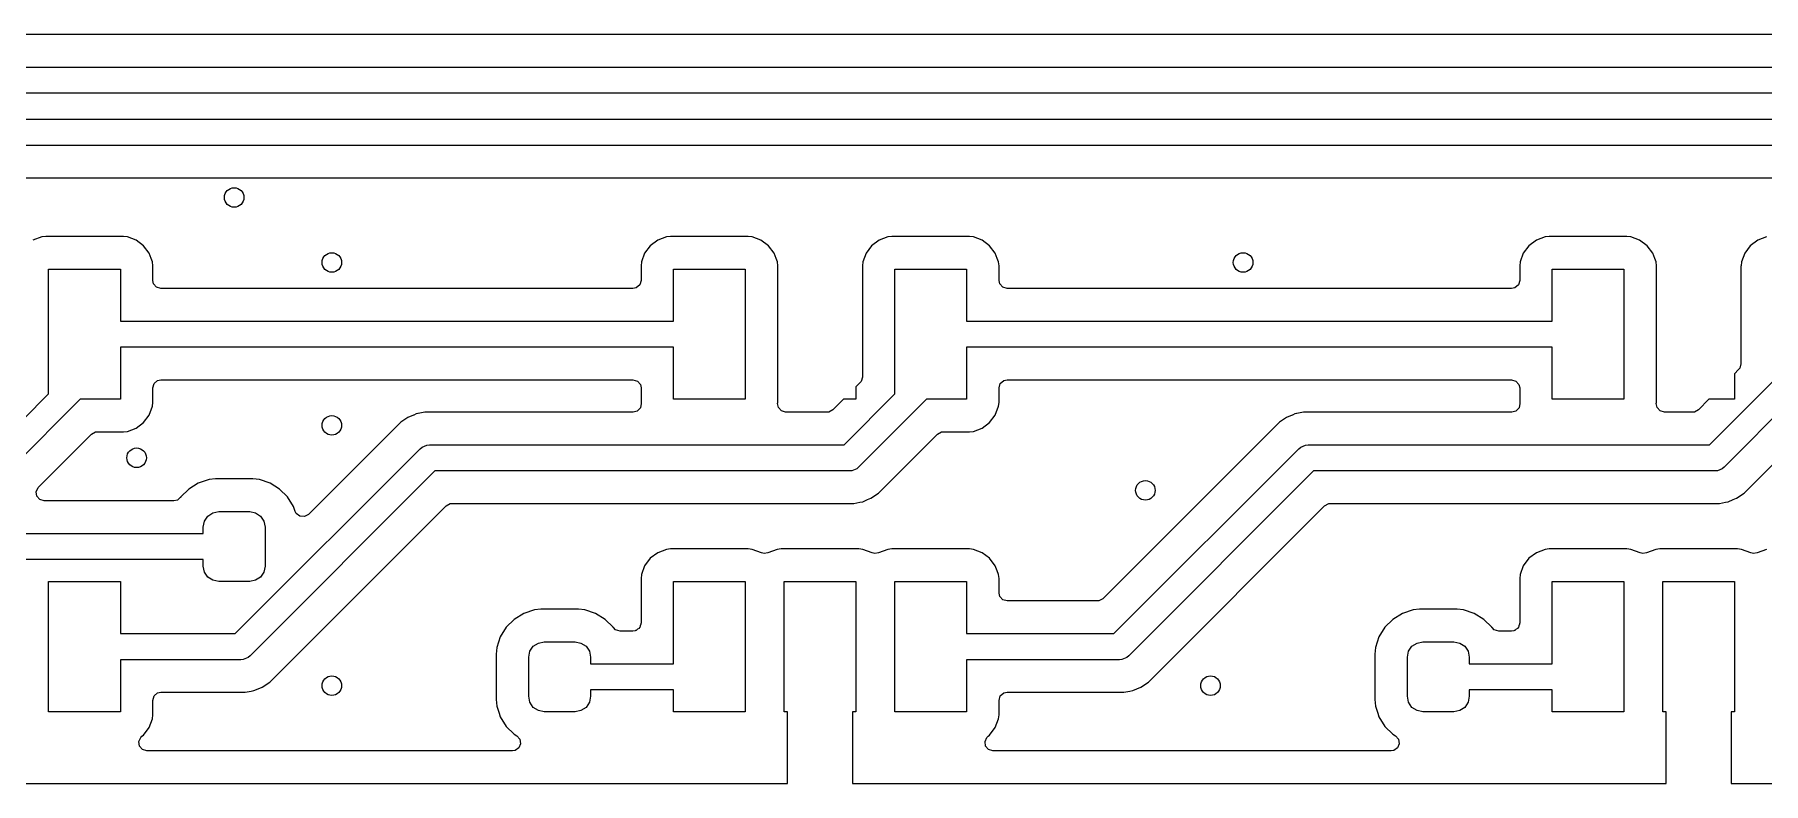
# Model space of a CAD drawing. Extents: x 4.07 to 6.96, y -6.23 to -1.21.
# Drawn here: x 4.682 to 5.728, y -3.819 to -3.366 of the extents above; entities that cross this region are included whole.
import ezdxf

# ---------------------------------------------------------------- set-up
doc = ezdxf.new("R2010")
doc.units = 0
doc.header["$MEASUREMENT"] = 0
doc.layers.add('BLACK', color=7, linetype='CONTINUOUS')

msp = doc.modelspace()

# ---------------------------------------------------------------- linework, layer by layer
at = {"layer": 'BLACK', "linetype": 'CONTINUOUS'}
for p, q in [((6.1171, -3.3661), (4.4868, -3.3661)), ((4.4646, -3.3858), (6.1252, -3.3858)), ((6.1252, -3.4016), (4.4646, -3.4016)), ((4.626, -3.4173), (6.0236, -3.4173)), ((6.0204, -3.4331), (4.6292, -3.4331)), ((4.6394, -3.4528), (6.0102, -3.4528)), ((4.6867, -3.4884), (4.6814, -3.4904)), ((4.6891, -3.4882), (4.6867, -3.4884)), ((4.7361, -3.4882), (4.6891, -3.4882)), ((4.6891, -3.4882), (4.6891, -3.4882)), ((4.7385, -3.4884), (4.7361, -3.4882)), ((4.7361, -3.4882), (4.7361, -3.4882)), ((4.7361, -3.4882), (4.7361, -3.4882)), ((4.7361, -3.4882), (4.7361, -3.4882)), ((4.7438, -3.4904), (4.7385, -3.4884)), ((4.7385, -3.4884), (4.7385, -3.4884)), ((4.7483, -3.4938), (4.7438, -3.4904)), ((4.7438, -3.4904), (4.7438, -3.4904)), ((5.0594, -3.4904), (5.0548, -3.4938)), ((5.0647, -3.4884), (5.0594, -3.4904)), ((5.0594, -3.4904), (5.0594, -3.4904)), ((5.067, -3.4882), (5.0647, -3.4884)), ((5.1141, -3.4882), (5.067, -3.4882)), ((5.067, -3.4882), (5.067, -3.4882)), ((5.1164, -3.4884), (5.1141, -3.4882)), ((5.1141, -3.4882), (5.1141, -3.4882)), ((5.1141, -3.4882), (5.1141, -3.4882)), ((5.1141, -3.4882), (5.1141, -3.4882)), ((5.1217, -3.4904), (5.1164, -3.4884)), ((5.1164, -3.4884), (5.1164, -3.4884)), ((5.1263, -3.4938), (5.1217, -3.4904)), ((5.1217, -3.4904), (5.1217, -3.4904)), ((5.1932, -3.4904), (5.1887, -3.4938)), ((5.1985, -3.4884), (5.1932, -3.4904)), ((5.1932, -3.4904), (5.1932, -3.4904)), ((5.2009, -3.4882), (5.1985, -3.4884)), ((5.2479, -3.4882), (5.2009, -3.4882)), ((5.2009, -3.4882), (5.2009, -3.4882)), ((5.2503, -3.4884), (5.2479, -3.4882)), ((5.2479, -3.4882), (5.2479, -3.4882)), ((5.2479, -3.4882), (5.2479, -3.4882)), ((5.2479, -3.4882), (5.2479, -3.4882)), ((5.2556, -3.4904), (5.2503, -3.4884)), ((5.2503, -3.4884), (5.2503, -3.4884)), ((5.2601, -3.4938), (5.2556, -3.4904)), ((5.2556, -3.4904), (5.2556, -3.4904)), ((5.5909, -3.4904), (5.5863, -3.4938)), ((5.5962, -3.4884), (5.5909, -3.4904)), ((5.5909, -3.4904), (5.5909, -3.4904)), ((5.5985, -3.4882), (5.5962, -3.4884)), ((5.6456, -3.4882), (5.5985, -3.4882)), ((5.5985, -3.4882), (5.5985, -3.4882)), ((5.6479, -3.4884), (5.6456, -3.4882)), ((5.6456, -3.4882), (5.6456, -3.4882)), ((5.6456, -3.4882), (5.6456, -3.4882)), ((5.6456, -3.4882), (5.6456, -3.4882)), ((5.6532, -3.4904), (5.6479, -3.4884)), ((5.6479, -3.4884), (5.6479, -3.4884)), ((5.6578, -3.4938), (5.6532, -3.4904)), ((5.6532, -3.4904), (5.6532, -3.4904)), ((5.7247, -3.4904), (5.7202, -3.4938)), ((5.73, -3.4884), (5.7247, -3.4904)), ((5.7247, -3.4904), (5.7247, -3.4904)), ((4.7517, -3.4983), (4.7483, -3.4938)), ((4.7483, -3.4938), (4.7483, -3.4938)), ((4.7529, -3.5016), (4.7517, -3.4983)), ((4.7517, -3.4983), (4.7517, -3.4983)), ((4.7537, -3.5036), (4.7529, -3.5016)), ((5.0514, -3.4983), (5.0494, -3.5036)), ((5.0548, -3.4938), (5.0514, -3.4983)), ((5.0514, -3.4983), (5.0514, -3.4983)), ((5.0548, -3.4938), (5.0548, -3.4938)), ((5.1297, -3.4983), (5.1263, -3.4938)), ((5.1263, -3.4938), (5.1263, -3.4938)), ((5.1309, -3.5016), (5.1297, -3.4983)), ((5.1297, -3.4983), (5.1297, -3.4983)), ((5.1317, -3.5036), (5.1309, -3.5016)), ((5.1853, -3.4983), (5.1833, -3.5036)), ((5.1887, -3.4938), (5.1853, -3.4983)), ((5.1853, -3.4983), (5.1853, -3.4983)), ((5.1887, -3.4938), (5.1887, -3.4938)), ((5.2635, -3.4983), (5.2601, -3.4938)), ((5.2601, -3.4938), (5.2601, -3.4938)), ((5.2647, -3.5016), (5.2635, -3.4983)), ((5.2635, -3.4983), (5.2635, -3.4983)), ((5.2655, -3.5036), (5.2647, -3.5016)), ((5.5829, -3.4983), (5.5809, -3.5036)), ((5.5863, -3.4938), (5.5829, -3.4983)), ((5.5829, -3.4983), (5.5829, -3.4983)), ((5.5863, -3.4938), (5.5863, -3.4938)), ((5.6612, -3.4983), (5.6578, -3.4938)), ((5.6578, -3.4938), (5.6578, -3.4938)), ((5.6624, -3.5016), (5.6612, -3.4983)), ((5.6612, -3.4983), (5.6612, -3.4983)), ((5.6632, -3.5036), (5.6624, -3.5016)), ((5.7168, -3.4983), (5.7148, -3.5036)), ((5.7202, -3.4938), (5.7168, -3.4983)), ((5.7168, -3.4983), (5.7168, -3.4983)), ((5.7202, -3.4938), (5.7202, -3.4938)), ((4.6909, -3.5834), (4.6909, -3.5079)), ((4.6909, -3.5079), (4.7343, -3.5079)), ((4.7343, -3.5079), (4.7343, -3.5394)), ((4.754, -3.506), (4.7537, -3.5036)), ((4.754, -3.5148), (4.754, -3.506)), ((4.754, -3.506), (4.754, -3.506)), ((4.754, -3.506), (4.754, -3.506)), ((5.0494, -3.5036), (5.0492, -3.5059)), ((5.0492, -3.5059), (5.0492, -3.506)), ((5.0492, -3.506), (5.0492, -3.506)), ((5.0492, -3.506), (5.0492, -3.5148)), ((5.0689, -3.5394), (5.0689, -3.5079)), ((5.0689, -3.5079), (5.1122, -3.5079)), ((5.1122, -3.5079), (5.1122, -3.5866)), ((5.1319, -3.506), (5.1317, -3.5036)), ((5.1319, -3.5885), (5.1319, -3.506)), ((5.1833, -3.5036), (5.1831, -3.5059)), ((5.1831, -3.5059), (5.1831, -3.506)), ((5.1831, -3.506), (5.1831, -3.506)), ((5.1831, -3.506), (5.1831, -3.5732)), ((5.2028, -3.5834), (5.2028, -3.5079)), ((5.2028, -3.5079), (5.2461, -3.5079)), ((5.2461, -3.5079), (5.2461, -3.5394)), ((5.2658, -3.506), (5.2655, -3.5036)), ((5.2658, -3.5148), (5.2658, -3.506)), ((5.2658, -3.506), (5.2658, -3.506)), ((5.2658, -3.506), (5.2658, -3.506)), ((5.5809, -3.5036), (5.5807, -3.5059)), ((5.5807, -3.5059), (5.5807, -3.506)), ((5.5807, -3.506), (5.5807, -3.506)), ((5.5807, -3.506), (5.5807, -3.5148)), ((5.6004, -3.5394), (5.6004, -3.5079)), ((5.6004, -3.5079), (5.6437, -3.5079)), ((5.6437, -3.5079), (5.6437, -3.5866)), ((5.6634, -3.506), (5.6632, -3.5036)), ((5.6634, -3.5885), (5.6634, -3.506)), ((5.7146, -3.5059), (5.7145, -3.506)), ((5.7145, -3.506), (5.7145, -3.506)), ((5.7145, -3.506), (5.7145, -3.5653)), ((5.7148, -3.5036), (5.7146, -3.5059)), ((4.7544, -3.5168), (4.754, -3.5148)), ((4.7562, -3.5189), (4.7544, -3.5168)), ((4.7588, -3.5197), (4.7562, -3.5189)), ((5.0443, -3.5197), (4.7588, -3.5197)), ((5.0463, -3.5192), (5.0443, -3.5197)), ((5.0484, -3.5174), (5.0463, -3.5192)), ((5.0492, -3.5148), (5.0484, -3.5174)), ((5.2662, -3.5168), (5.2658, -3.5148)), ((5.268, -3.5189), (5.2662, -3.5168)), ((5.2706, -3.5197), (5.268, -3.5189)), ((5.5758, -3.5197), (5.2706, -3.5197)), ((5.5778, -3.5192), (5.5758, -3.5197)), ((5.5799, -3.5174), (5.5778, -3.5192)), ((5.5807, -3.5148), (5.5799, -3.5174)), ((4.7343, -3.5394), (5.0689, -3.5394)), ((5.2461, -3.5394), (5.6004, -3.5394)), ((5.0689, -3.5551), (4.7343, -3.5551)), ((4.7343, -3.5551), (4.7343, -3.5866)), ((5.0689, -3.5866), (5.0689, -3.5551)), ((5.6004, -3.5551), (5.2461, -3.5551)), ((5.2461, -3.5551), (5.2461, -3.5866)), ((5.6004, -3.5866), (5.6004, -3.5551)), ((5.7145, -3.5653), (5.7138, -3.5679)), ((4.7547, -3.5771), (4.7568, -3.5753)), ((4.7568, -3.5753), (4.7588, -3.5748)), ((4.7588, -3.5748), (5.0443, -3.5748)), ((5.0443, -3.5748), (5.047, -3.5756)), ((5.047, -3.5756), (5.0488, -3.5777)), ((5.1823, -3.5759), (5.1816, -3.5767)), ((5.1831, -3.5732), (5.1823, -3.5759)), ((5.2665, -3.5771), (5.2686, -3.5753)), ((5.2686, -3.5753), (5.2706, -3.5748)), ((5.2706, -3.5748), (5.5758, -3.5748)), ((5.5758, -3.5748), (5.5784, -3.5756)), ((5.5784, -3.5756), (5.5802, -3.5777)), ((5.6956, -3.6142), (5.7343, -3.5755)), ((5.7131, -3.5687), (5.7106, -3.5712)), ((5.7106, -3.5712), (5.7106, -3.5866)), ((5.7138, -3.5679), (5.7131, -3.5687)), ((4.6602, -3.6142), (4.6909, -3.5834)), ((4.71, -3.5866), (4.669, -3.6276)), ((4.7343, -3.5866), (4.71, -3.5866)), ((4.754, -3.5797), (4.7547, -3.5771)), ((4.754, -3.5885), (4.754, -3.5797)), ((5.0488, -3.5777), (5.0492, -3.5797)), ((5.0492, -3.5797), (5.0492, -3.5885)), ((5.1122, -3.5866), (5.0689, -3.5866)), ((5.1717, -3.5866), (5.1653, -3.593)), ((5.1791, -3.5866), (5.1717, -3.5866)), ((5.172, -3.6142), (5.2028, -3.5834)), ((5.1816, -3.5767), (5.1791, -3.5792)), ((5.1791, -3.5792), (5.1791, -3.5866)), ((5.2218, -3.5866), (5.1808, -3.6276)), ((5.2461, -3.5866), (5.2218, -3.5866)), ((5.2658, -3.5797), (5.2665, -3.5771)), ((5.2658, -3.5885), (5.2658, -3.5797)), ((5.5802, -3.5777), (5.5807, -3.5797)), ((5.5807, -3.5797), (5.5807, -3.5885)), ((5.6437, -3.5866), (5.6004, -3.5866)), ((5.6952, -3.5866), (5.6888, -3.593)), ((5.7106, -3.5866), (5.6952, -3.5866)), ((5.7454, -3.5866), (5.7044, -3.6276)), ((4.7483, -3.6007), (4.7517, -3.5962)), ((4.7517, -3.5962), (4.7537, -3.5908)), ((4.7537, -3.5908), (4.754, -3.5885)), ((4.9115, -3.5962), (4.9082, -3.5976)), ((4.9117, -3.5962), (4.9115, -3.5962)), ((4.9115, -3.5962), (4.9115, -3.5962)), ((4.9132, -3.5955), (4.9117, -3.5962)), ((4.9143, -3.5953), (4.9132, -3.5955)), ((4.9145, -3.5953), (4.9143, -3.5953)), ((4.9185, -3.5945), (4.9145, -3.5953)), ((4.9145, -3.5953), (4.9145, -3.5953)), ((5.0444, -3.5945), (4.9185, -3.5945)), ((5.0469, -3.5938), (5.0444, -3.5945)), ((5.0488, -3.5918), (5.0469, -3.5938)), ((5.0493, -3.5891), (5.0488, -3.5918)), ((5.0492, -3.5885), (5.0493, -3.5891)), ((5.1318, -3.5891), (5.1319, -3.5885)), ((5.1323, -3.5916), (5.1318, -3.5891)), ((5.1341, -3.5937), (5.1323, -3.5916)), ((5.1367, -3.5945), (5.1341, -3.5937)), ((5.1618, -3.5945), (5.1367, -3.5945)), ((5.1629, -3.5944), (5.1618, -3.5945)), ((5.1653, -3.593), (5.1629, -3.5944)), ((5.2601, -3.6007), (5.2635, -3.5962)), ((5.2635, -3.5962), (5.2655, -3.5908)), ((5.2655, -3.5908), (5.2658, -3.5885)), ((5.443, -3.5962), (5.4397, -3.5976)), ((5.4432, -3.5962), (5.443, -3.5962)), ((5.443, -3.5962), (5.443, -3.5962)), ((5.4447, -3.5955), (5.4432, -3.5962)), ((5.4458, -3.5953), (5.4447, -3.5955)), ((5.446, -3.5953), (5.4458, -3.5953)), ((5.45, -3.5945), (5.446, -3.5953)), ((5.446, -3.5953), (5.446, -3.5953)), ((5.5759, -3.5945), (5.45, -3.5945)), ((5.5784, -3.5938), (5.5759, -3.5945)), ((5.5803, -3.5918), (5.5784, -3.5938)), ((5.5807, -3.5891), (5.5803, -3.5918)), ((5.5807, -3.5885), (5.5807, -3.5891)), ((5.6633, -3.5891), (5.6634, -3.5885)), ((5.6638, -3.5916), (5.6633, -3.5891)), ((5.6656, -3.5937), (5.6638, -3.5916)), ((5.6682, -3.5945), (5.6656, -3.5937)), ((5.6854, -3.5945), (5.6682, -3.5945)), ((5.6864, -3.5944), (5.6854, -3.5945)), ((5.6888, -3.593), (5.6864, -3.5944)), ((4.6847, -3.6398), (4.7168, -3.6077)), ((4.7168, -3.6077), (4.7192, -3.6064)), ((4.7192, -3.6064), (4.7202, -3.6063)), ((4.7202, -3.6063), (4.7361, -3.6063)), ((4.7361, -3.6063), (4.7385, -3.6061)), ((4.7361, -3.6063), (4.7361, -3.6063)), ((4.7385, -3.6061), (4.7438, -3.6041)), ((4.7438, -3.6041), (4.7483, -3.6007)), ((4.9037, -3.6006), (4.848, -3.6563)), ((4.9039, -3.6005), (4.9037, -3.6006)), ((4.9037, -3.6006), (4.9037, -3.6006)), ((4.9082, -3.5976), (4.9039, -3.6005)), ((4.9039, -3.6005), (4.9039, -3.6005)), ((5.1929, -3.6435), (5.2286, -3.6077)), ((5.2286, -3.6077), (5.231, -3.6064)), ((5.231, -3.6064), (5.232, -3.6063)), ((5.232, -3.6063), (5.2479, -3.6063)), ((5.2479, -3.6063), (5.2503, -3.6061)), ((5.2479, -3.6063), (5.2479, -3.6063)), ((5.2503, -3.6061), (5.2556, -3.6041)), ((5.2556, -3.6041), (5.2601, -3.6007)), ((5.4352, -3.6006), (5.3286, -3.7072)), ((5.4354, -3.6005), (5.4352, -3.6006)), ((5.4352, -3.6006), (5.4352, -3.6006)), ((5.4397, -3.5976), (5.4354, -3.6005)), ((5.4354, -3.6005), (5.4354, -3.6005)), ((5.7164, -3.6435), (5.7521, -3.6077)), ((4.8038, -3.7283), (4.9157, -3.6165)), ((4.9157, -3.6165), (4.9169, -3.6155)), ((4.9169, -3.6155), (4.9197, -3.6143)), ((4.9197, -3.6143), (4.9213, -3.6142)), ((4.9213, -3.6142), (5.172, -3.6142)), ((5.3353, -3.7283), (5.4472, -3.6165)), ((5.4472, -3.6165), (5.4484, -3.6155)), ((5.4484, -3.6155), (5.4512, -3.6143)), ((5.4512, -3.6143), (5.4528, -3.6142)), ((5.4528, -3.6142), (5.6956, -3.6142)), ((5.1797, -3.6286), (5.1768, -3.6298)), ((5.1808, -3.6276), (5.1797, -3.6286)), ((5.7032, -3.6286), (5.7004, -3.6298)), ((5.7044, -3.6276), (5.7032, -3.6286)), ((4.7814, -3.6374), (4.7757, -3.6409)), ((4.7879, -3.6352), (4.7814, -3.6374)), ((4.7814, -3.6374), (4.7814, -3.6374)), ((4.7919, -3.6348), (4.7879, -3.6352)), ((4.8144, -3.6348), (4.7919, -3.6348)), ((4.7919, -3.6348), (4.7919, -3.6348)), ((4.9245, -3.6299), (4.8127, -3.7418)), ((4.8184, -3.6352), (4.8144, -3.6348)), ((4.8249, -3.6374), (4.8184, -3.6352)), ((4.8184, -3.6352), (4.8184, -3.6352)), ((4.8306, -3.6409), (4.8249, -3.6374)), ((5.1753, -3.6299), (4.9245, -3.6299)), ((5.1768, -3.6298), (5.1753, -3.6299)), ((5.456, -3.6299), (5.3442, -3.7418)), ((5.6988, -3.6299), (5.456, -3.6299)), ((5.7004, -3.6298), (5.6988, -3.6299)), ((4.6834, -3.6425), (4.6845, -3.64)), ((4.6837, -3.6453), (4.6834, -3.6425)), ((4.6856, -3.6473), (4.6837, -3.6453)), ((4.6845, -3.64), (4.6847, -3.6398)), ((4.6882, -3.6481), (4.6856, -3.6473)), ((4.7667, -3.6481), (4.6882, -3.6481)), ((4.7688, -3.6476), (4.7667, -3.6481)), ((4.7707, -3.6459), (4.7688, -3.6476)), ((4.7708, -3.6458), (4.7707, -3.646)), ((4.7707, -3.646), (4.7707, -3.6459)), ((4.7709, -3.6457), (4.7708, -3.6458)), ((4.7708, -3.6458), (4.7708, -3.6458)), ((4.7757, -3.6409), (4.7709, -3.6457)), ((4.7709, -3.6457), (4.7709, -3.6457)), ((4.8354, -3.6457), (4.8306, -3.6409)), ((4.839, -3.6515), (4.8354, -3.6457)), ((4.9337, -3.6497), (4.9347, -3.6496)), ((4.9347, -3.6496), (5.178, -3.6496)), ((5.178, -3.6496), (5.1816, -3.6489)), ((5.1816, -3.6489), (5.1833, -3.6486)), ((5.1833, -3.6486), (5.1863, -3.6473)), ((5.1863, -3.6473), (5.1883, -3.6465)), ((5.1883, -3.6465), (5.1929, -3.6435)), ((5.1883, -3.6465), (5.1883, -3.6465)), ((5.1883, -3.6465), (5.1883, -3.6465)), ((5.4652, -3.6497), (5.4662, -3.6496)), ((5.4662, -3.6496), (5.7015, -3.6496)), ((5.7015, -3.6496), (5.7051, -3.6489)), ((5.7051, -3.6489), (5.7069, -3.6486)), ((5.7069, -3.6486), (5.7098, -3.6473)), ((5.7098, -3.6473), (5.7119, -3.6465)), ((5.7119, -3.6465), (5.7164, -3.6435)), ((5.7119, -3.6465), (5.7119, -3.6465)), ((5.7119, -3.6465), (5.7119, -3.6465)), ((4.7852, -3.6603), (4.7872, -3.6573)), ((4.7872, -3.6573), (4.7902, -3.6552)), ((4.7902, -3.6552), (4.7938, -3.6545)), ((4.7938, -3.6545), (4.8125, -3.6545)), ((4.8125, -3.6545), (4.8161, -3.6552)), ((4.8161, -3.6552), (4.8191, -3.6573)), ((4.8191, -3.6573), (4.8211, -3.6603)), ((4.8247, -3.7576), (4.9313, -3.6511)), ((4.84, -3.6544), (4.839, -3.6515)), ((4.8407, -3.6557), (4.84, -3.6544)), ((4.8429, -3.6574), (4.8407, -3.6557)), ((4.8456, -3.6576), (4.8429, -3.6574)), ((4.848, -3.6563), (4.8456, -3.6576)), ((4.9313, -3.6511), (4.9337, -3.6497)), ((5.3562, -3.7576), (5.4627, -3.6511)), ((5.4627, -3.6511), (5.4652, -3.6497)), ((4.6136, -3.6678), (4.7844, -3.6678)), ((4.7844, -3.6639), (4.7852, -3.6603)), ((4.7844, -3.6678), (4.7844, -3.6639)), ((4.8211, -3.6603), (4.8219, -3.6639)), ((4.8219, -3.6639), (4.8219, -3.6875)), ((5.0594, -3.6794), (5.0548, -3.6828)), ((5.0647, -3.6774), (5.0594, -3.6794)), ((5.0594, -3.6794), (5.0594, -3.6794)), ((5.067, -3.6771), (5.0647, -3.6774)), ((5.1141, -3.6771), (5.067, -3.6771)), ((5.067, -3.6771), (5.067, -3.6771)), ((5.1164, -3.6774), (5.1141, -3.6771)), ((5.1141, -3.6771), (5.1141, -3.6771)), ((5.1141, -3.6771), (5.1141, -3.6771)), ((5.1141, -3.6771), (5.1141, -3.6771)), ((5.1221, -3.6795), (5.1164, -3.6774)), ((5.1164, -3.6774), (5.1164, -3.6774)), ((5.1237, -3.6799), (5.1221, -3.6795)), ((5.1221, -3.6795), (5.1221, -3.6795)), ((5.1259, -3.6794), (5.1237, -3.6799)), ((5.126, -3.6795), (5.1259, -3.6794)), ((5.1316, -3.6774), (5.126, -3.6795)), ((5.1339, -3.6771), (5.1316, -3.6774)), ((5.181, -3.6771), (5.1339, -3.6771)), ((5.1339, -3.6771), (5.1339, -3.6771)), ((5.1834, -3.6774), (5.181, -3.6771)), ((5.181, -3.6771), (5.181, -3.6771)), ((5.181, -3.6771), (5.181, -3.6771)), ((5.181, -3.6771), (5.181, -3.6771)), ((5.189, -3.6795), (5.1834, -3.6774)), ((5.1834, -3.6774), (5.1834, -3.6774)), ((5.1906, -3.6799), (5.189, -3.6795)), ((5.189, -3.6795), (5.189, -3.6795)), ((5.1929, -3.6794), (5.1906, -3.6799)), ((5.1985, -3.6774), (5.1929, -3.6795)), ((5.1929, -3.6795), (5.1929, -3.6794)), ((5.2009, -3.6771), (5.1985, -3.6774)), ((5.2479, -3.6771), (5.2009, -3.6771)), ((5.2009, -3.6771), (5.2009, -3.6771)), ((5.2503, -3.6774), (5.2479, -3.6771)), ((5.2479, -3.6771), (5.2479, -3.6771)), ((5.2479, -3.6771), (5.2479, -3.6771)), ((5.2479, -3.6771), (5.2479, -3.6771)), ((5.2556, -3.6794), (5.2503, -3.6774)), ((5.2503, -3.6774), (5.2503, -3.6774)), ((5.2601, -3.6828), (5.2556, -3.6794)), ((5.2556, -3.6794), (5.2556, -3.6794)), ((5.5909, -3.6794), (5.5863, -3.6828)), ((5.5962, -3.6774), (5.5909, -3.6794)), ((5.5909, -3.6794), (5.5909, -3.6794)), ((5.5985, -3.6771), (5.5962, -3.6774)), ((5.6456, -3.6771), (5.5985, -3.6771)), ((5.5985, -3.6771), (5.5985, -3.6771)), ((5.6479, -3.6774), (5.6456, -3.6771)), ((5.6456, -3.6771), (5.6456, -3.6771)), ((5.6456, -3.6771), (5.6456, -3.6771)), ((5.6456, -3.6771), (5.6456, -3.6771)), ((5.6536, -3.6795), (5.6479, -3.6774)), ((5.6479, -3.6774), (5.6479, -3.6774)), ((5.6552, -3.6799), (5.6536, -3.6795)), ((5.6536, -3.6795), (5.6536, -3.6795)), ((5.6574, -3.6794), (5.6552, -3.6799)), ((5.6575, -3.6795), (5.6574, -3.6794)), ((5.6631, -3.6774), (5.6575, -3.6795)), ((5.6654, -3.6771), (5.6631, -3.6774)), ((5.7125, -3.6771), (5.6654, -3.6771)), ((5.6654, -3.6771), (5.6654, -3.6771)), ((5.7149, -3.6774), (5.7125, -3.6771)), ((5.7125, -3.6771), (5.7125, -3.6771)), ((5.7125, -3.6771), (5.7125, -3.6771)), ((5.7125, -3.6771), (5.7125, -3.6771)), ((5.7205, -3.6795), (5.7149, -3.6774)), ((5.7149, -3.6774), (5.7149, -3.6774)), ((5.7221, -3.6799), (5.7205, -3.6795)), ((5.7205, -3.6795), (5.7205, -3.6795)), ((5.7244, -3.6794), (5.7221, -3.6799)), ((5.73, -3.6774), (5.7244, -3.6795)), ((5.7244, -3.6795), (5.7244, -3.6794)), ((4.7844, -3.6836), (4.6169, -3.6836)), ((4.7844, -3.6875), (4.7844, -3.6836)), ((4.7852, -3.6911), (4.7844, -3.6875)), ((4.7872, -3.6941), (4.7852, -3.6911)), ((4.8211, -3.6911), (4.8191, -3.6941)), ((4.8219, -3.6875), (4.8211, -3.6911)), ((5.0514, -3.6873), (5.0494, -3.6926)), ((5.0548, -3.6828), (5.0514, -3.6873)), ((5.0514, -3.6873), (5.0514, -3.6873)), ((5.0548, -3.6828), (5.0548, -3.6828)), ((5.2635, -3.6873), (5.2601, -3.6828)), ((5.2601, -3.6828), (5.2601, -3.6828)), ((5.2647, -3.6903), (5.2635, -3.6873)), ((5.2635, -3.6873), (5.2635, -3.6873)), ((5.2655, -3.6926), (5.2647, -3.6903)), ((5.5829, -3.6873), (5.5809, -3.6926)), ((5.5863, -3.6828), (5.5829, -3.6873)), ((5.5829, -3.6873), (5.5829, -3.6873)), ((5.5863, -3.6828), (5.5863, -3.6828)), ((4.6909, -3.7756), (4.6909, -3.6969)), ((4.6909, -3.6969), (4.7343, -3.6969)), ((4.7343, -3.6969), (4.7343, -3.7283)), ((4.7902, -3.6961), (4.7872, -3.6941)), ((4.7938, -3.6969), (4.7902, -3.6961)), ((4.8125, -3.6969), (4.7938, -3.6969)), ((4.8161, -3.6961), (4.8125, -3.6969)), ((4.8191, -3.6941), (4.8161, -3.6961)), ((5.0494, -3.6926), (5.0492, -3.695)), ((5.0492, -3.695), (5.0492, -3.695)), ((5.0492, -3.695), (5.0492, -3.695)), ((5.0492, -3.695), (5.0492, -3.722)), ((5.0689, -3.7466), (5.0689, -3.6969)), ((5.0689, -3.6969), (5.1122, -3.6969)), ((5.1122, -3.6969), (5.1122, -3.7756)), ((5.1358, -3.7756), (5.1358, -3.6969)), ((5.1358, -3.6969), (5.1791, -3.6969)), ((5.1791, -3.6969), (5.1791, -3.7756)), ((5.2028, -3.7756), (5.2028, -3.6969)), ((5.2028, -3.6969), (5.2461, -3.6969)), ((5.2461, -3.6969), (5.2461, -3.7283)), ((5.2658, -3.695), (5.2655, -3.6926)), ((5.2658, -3.7038), (5.2658, -3.695)), ((5.2658, -3.695), (5.2658, -3.695)), ((5.2658, -3.695), (5.2658, -3.695)), ((5.5809, -3.6926), (5.5807, -3.695)), ((5.5807, -3.695), (5.5807, -3.695)), ((5.5807, -3.695), (5.5807, -3.695)), ((5.5807, -3.695), (5.5807, -3.722)), ((5.6004, -3.7466), (5.6004, -3.6969)), ((5.6004, -3.6969), (5.6437, -3.6969)), ((5.6437, -3.6969), (5.6437, -3.7756)), ((5.6673, -3.7756), (5.6673, -3.6969)), ((5.6673, -3.6969), (5.7106, -3.6969)), ((5.7106, -3.6969), (5.7106, -3.7756)), ((5.2662, -3.7058), (5.2658, -3.7038)), ((5.268, -3.7079), (5.2662, -3.7058)), ((5.2706, -3.7086), (5.268, -3.7079)), ((5.3251, -3.7086), (5.2706, -3.7086)), ((5.3262, -3.7085), (5.3251, -3.7086)), ((5.3286, -3.7072), (5.3262, -3.7085)), ((4.9725, -3.7197), (4.9677, -3.7245)), ((4.9783, -3.7161), (4.9725, -3.7197)), ((4.9847, -3.714), (4.9783, -3.7161)), ((4.9783, -3.7161), (4.9783, -3.7161)), ((4.9887, -3.7136), (4.9847, -3.714)), ((5.0113, -3.7136), (4.9887, -3.7136)), ((4.9887, -3.7136), (4.9887, -3.7136)), ((5.0153, -3.714), (5.0113, -3.7136)), ((5.0217, -3.7161), (5.0153, -3.714)), ((5.0153, -3.714), (5.0153, -3.714)), ((5.0275, -3.7197), (5.0217, -3.7161)), ((5.0323, -3.7245), (5.0275, -3.7197)), ((5.0491, -3.7227), (5.0487, -3.7236)), ((5.0492, -3.722), (5.0491, -3.7223)), ((5.0491, -3.7223), (5.0491, -3.7227)), ((5.504, -3.7197), (5.4992, -3.7245)), ((5.5098, -3.7161), (5.504, -3.7197)), ((5.5162, -3.714), (5.5098, -3.7161)), ((5.5098, -3.7161), (5.5098, -3.7161)), ((5.5202, -3.7136), (5.5162, -3.714)), ((5.5428, -3.7136), (5.5202, -3.7136)), ((5.5202, -3.7136), (5.5202, -3.7136)), ((5.5468, -3.714), (5.5428, -3.7136)), ((5.5532, -3.7161), (5.5468, -3.714)), ((5.5468, -3.714), (5.5468, -3.714)), ((5.559, -3.7197), (5.5532, -3.7161)), ((5.5638, -3.7245), (5.559, -3.7197)), ((5.5806, -3.7227), (5.5802, -3.7236)), ((5.5807, -3.722), (5.5806, -3.7223)), ((5.5806, -3.7223), (5.5806, -3.7227)), ((4.7343, -3.7283), (4.8038, -3.7283)), ((4.9641, -3.7303), (4.962, -3.7367)), ((4.9677, -3.7245), (4.9641, -3.7303)), ((4.9641, -3.7303), (4.9641, -3.7303)), ((4.9871, -3.734), (4.9906, -3.7333)), ((4.9906, -3.7333), (5.0094, -3.7333)), ((5.0094, -3.7333), (5.0129, -3.734)), ((5.0324, -3.7246), (5.0323, -3.7245)), ((5.0323, -3.7245), (5.0323, -3.7245)), ((5.0325, -3.7247), (5.0324, -3.7246)), ((5.0338, -3.7261), (5.0325, -3.7247)), ((5.0325, -3.7247), (5.0325, -3.7247)), ((5.0365, -3.7269), (5.0338, -3.7261)), ((5.0443, -3.7269), (5.0365, -3.7269)), ((5.0457, -3.7267), (5.0443, -3.7269)), ((5.0459, -3.7265), (5.0457, -3.7267)), ((5.0463, -3.7264), (5.0459, -3.7265)), ((5.0471, -3.7257), (5.0463, -3.7264)), ((5.048, -3.7252), (5.0471, -3.7257)), ((5.0481, -3.7248), (5.048, -3.7252)), ((5.0484, -3.7246), (5.0481, -3.7248)), ((5.0487, -3.7236), (5.0484, -3.7246)), ((5.2461, -3.7283), (5.3353, -3.7283)), ((5.4956, -3.7303), (5.4935, -3.7367)), ((5.4992, -3.7245), (5.4956, -3.7303)), ((5.4956, -3.7303), (5.4956, -3.7303)), ((5.5186, -3.734), (5.5221, -3.7333)), ((5.5221, -3.7333), (5.5408, -3.7333)), ((5.5408, -3.7333), (5.5444, -3.734)), ((5.5639, -3.7246), (5.5638, -3.7245)), ((5.5638, -3.7245), (5.5638, -3.7245)), ((5.564, -3.7247), (5.5639, -3.7246)), ((5.5653, -3.7261), (5.564, -3.7247)), ((5.564, -3.7247), (5.564, -3.7247)), ((5.568, -3.7269), (5.5653, -3.7261)), ((5.5758, -3.7269), (5.568, -3.7269)), ((5.5772, -3.7267), (5.5758, -3.7269)), ((5.5774, -3.7265), (5.5772, -3.7267)), ((5.5778, -3.7264), (5.5774, -3.7265)), ((5.5786, -3.7257), (5.5778, -3.7264)), ((5.5795, -3.7252), (5.5786, -3.7257)), ((5.5796, -3.7248), (5.5795, -3.7252)), ((5.5799, -3.7246), (5.5796, -3.7248)), ((5.5802, -3.7236), (5.5799, -3.7246)), ((4.8115, -3.7428), (4.8086, -3.7439)), ((4.8127, -3.7418), (4.8115, -3.7428)), ((4.962, -3.7367), (4.9616, -3.7407)), ((4.9616, -3.7407), (4.9616, -3.7682)), ((4.962, -3.7367), (4.962, -3.7367)), ((4.962, -3.7367), (4.962, -3.7367)), ((4.9813, -3.7426), (4.982, -3.739)), ((4.9813, -3.7662), (4.9813, -3.7426)), ((4.982, -3.739), (4.984, -3.736)), ((4.984, -3.736), (4.9871, -3.734)), ((5.0129, -3.734), (5.016, -3.736)), ((5.016, -3.736), (5.018, -3.739)), ((5.018, -3.739), (5.0187, -3.7426)), ((5.0187, -3.7426), (5.0187, -3.7466)), ((5.343, -3.7428), (5.3401, -3.7439)), ((5.3442, -3.7418), (5.343, -3.7428)), ((5.4935, -3.7367), (5.4931, -3.7407)), ((5.4931, -3.7407), (5.4931, -3.7682)), ((5.4935, -3.7367), (5.4935, -3.7367)), ((5.4935, -3.7367), (5.4935, -3.7367)), ((5.5128, -3.7426), (5.5135, -3.739)), ((5.5128, -3.7662), (5.5128, -3.7426)), ((5.5135, -3.739), (5.5155, -3.736)), ((5.5155, -3.736), (5.5186, -3.734)), ((5.5444, -3.734), (5.5475, -3.736)), ((5.5475, -3.736), (5.5495, -3.739)), ((5.5495, -3.739), (5.5502, -3.7426)), ((5.5502, -3.7426), (5.5502, -3.7466)), ((4.8071, -3.7441), (4.7343, -3.7441)), ((4.7343, -3.7441), (4.7343, -3.7756)), ((4.8086, -3.7439), (4.8071, -3.7441)), ((5.0187, -3.7466), (5.0689, -3.7466)), ((5.3386, -3.7441), (5.2461, -3.7441)), ((5.2461, -3.7441), (5.2461, -3.7756)), ((5.3401, -3.7439), (5.3386, -3.7441)), ((5.5502, -3.7466), (5.6004, -3.7466)), ((4.7547, -3.766), (4.7568, -3.7642)), ((4.7568, -3.7642), (4.7588, -3.7638)), ((4.7588, -3.7638), (4.8098, -3.7638)), ((4.8098, -3.7638), (4.8134, -3.7631)), ((4.8134, -3.7631), (4.8151, -3.7627)), ((4.8151, -3.7627), (4.8176, -3.7617)), ((4.8176, -3.7617), (4.8201, -3.7607)), ((4.8201, -3.7607), (4.8201, -3.7607)), ((4.8201, -3.7607), (4.8201, -3.7607)), ((4.8201, -3.7607), (4.8247, -3.7576)), ((5.0689, -3.7623), (5.0187, -3.7623)), ((5.0187, -3.7623), (5.0187, -3.7662)), ((5.0689, -3.7756), (5.0689, -3.7623)), ((5.2665, -3.766), (5.2686, -3.7642)), ((5.2686, -3.7642), (5.2706, -3.7638)), ((5.2706, -3.7638), (5.3413, -3.7638)), ((5.3413, -3.7638), (5.3449, -3.7631)), ((5.3449, -3.7631), (5.3466, -3.7627)), ((5.3466, -3.7627), (5.3491, -3.7617)), ((5.3491, -3.7617), (5.3516, -3.7607)), ((5.3516, -3.7607), (5.3562, -3.7576)), ((5.3516, -3.7607), (5.3516, -3.7607)), ((5.3516, -3.7607), (5.3516, -3.7607)), ((5.6004, -3.7623), (5.5502, -3.7623)), ((5.5502, -3.7623), (5.5502, -3.7662)), ((5.6004, -3.7756), (5.6004, -3.7623)), ((4.754, -3.7687), (4.7547, -3.766)), ((4.754, -3.7775), (4.754, -3.7687)), ((4.9616, -3.7682), (4.9616, -3.7682)), ((4.9616, -3.7682), (4.962, -3.7722)), ((4.962, -3.7722), (4.9634, -3.7765)), ((4.982, -3.7698), (4.9813, -3.7662)), ((4.984, -3.7729), (4.982, -3.7698)), ((4.9871, -3.7749), (4.984, -3.7729)), ((4.9906, -3.7756), (4.9871, -3.7749)), ((5.0129, -3.7749), (5.0094, -3.7756)), ((5.016, -3.7729), (5.0129, -3.7749)), ((5.018, -3.7698), (5.016, -3.7729)), ((5.0187, -3.7662), (5.018, -3.7698)), ((5.2658, -3.7687), (5.2665, -3.766)), ((5.2658, -3.7775), (5.2658, -3.7687)), ((5.4931, -3.7682), (5.4931, -3.7682)), ((5.4931, -3.7682), (5.4935, -3.7722)), ((5.4935, -3.7722), (5.4949, -3.7765)), ((5.5135, -3.7698), (5.5128, -3.7662)), ((5.5155, -3.7729), (5.5135, -3.7698)), ((5.5186, -3.7749), (5.5155, -3.7729)), ((5.5221, -3.7756), (5.5186, -3.7749)), ((5.5444, -3.7749), (5.5408, -3.7756)), ((5.5475, -3.7729), (5.5444, -3.7749)), ((5.5495, -3.7698), (5.5475, -3.7729)), ((5.5502, -3.7662), (5.5495, -3.7698)), ((4.7343, -3.7756), (4.6909, -3.7756)), ((4.7483, -3.7897), (4.7517, -3.7851)), ((4.7517, -3.7851), (4.7537, -3.7798)), ((4.7537, -3.7798), (4.754, -3.7775)), ((4.9634, -3.7765), (4.9641, -3.7786)), ((4.9641, -3.7786), (4.9677, -3.7844)), ((4.9677, -3.7844), (4.9725, -3.7892)), ((5.0094, -3.7756), (4.9906, -3.7756)), ((5.1122, -3.7756), (5.0689, -3.7756)), ((5.1378, -3.7756), (5.1358, -3.7756)), ((5.1378, -3.8189), (5.1378, -3.7756)), ((5.1791, -3.7756), (5.1772, -3.7756)), ((5.1772, -3.7756), (5.1772, -3.8189)), ((5.2461, -3.7756), (5.2028, -3.7756)), ((5.2601, -3.7897), (5.2635, -3.7851)), ((5.2635, -3.7851), (5.2655, -3.7798)), ((5.2655, -3.7798), (5.2658, -3.7775)), ((5.4949, -3.7765), (5.4956, -3.7786)), ((5.4956, -3.7786), (5.4992, -3.7844)), ((5.4992, -3.7844), (5.504, -3.7892)), ((5.5408, -3.7756), (5.5221, -3.7756)), ((5.6437, -3.7756), (5.6004, -3.7756)), ((5.6693, -3.7756), (5.6673, -3.7756)), ((5.6693, -3.8189), (5.6693, -3.7756)), ((5.7106, -3.7756), (5.7087, -3.7756)), ((5.7087, -3.7756), (5.7087, -3.8189)), ((4.7454, -3.7936), (4.7466, -3.7911)), ((4.7458, -3.7963), (4.7454, -3.7936)), ((4.7466, -3.7911), (4.7473, -3.7904)), ((4.7473, -3.7904), (4.7483, -3.7897)), ((4.9725, -3.7892), (4.9741, -3.7902)), ((4.9741, -3.7902), (4.9759, -3.7922)), ((4.9764, -3.7949), (4.9753, -3.7974)), ((4.9759, -3.7922), (4.9764, -3.7949)), ((5.2573, -3.7936), (5.2584, -3.7911)), ((5.2576, -3.7963), (5.2573, -3.7936)), ((5.2584, -3.7911), (5.2592, -3.7904)), ((5.2592, -3.7904), (5.2601, -3.7897)), ((5.504, -3.7892), (5.5056, -3.7902)), ((5.5056, -3.7902), (5.5074, -3.7922)), ((5.5079, -3.7949), (5.5068, -3.7974)), ((5.5074, -3.7922), (5.5079, -3.7949)), ((4.7476, -3.7984), (4.7458, -3.7963)), ((4.7503, -3.7992), (4.7476, -3.7984)), ((4.9715, -3.7992), (4.7503, -3.7992)), ((4.973, -3.799), (4.9715, -3.7992)), ((4.9753, -3.7974), (4.973, -3.799)), ((5.2594, -3.7984), (5.2576, -3.7963)), ((5.2621, -3.7992), (5.2594, -3.7984)), ((5.503, -3.7992), (5.2621, -3.7992)), ((5.5045, -3.799), (5.503, -3.7992)), ((5.5068, -3.7974), (5.5045, -3.799)), ((4.6538, -3.8189), (4.9213, -3.8189)), ((4.9213, -3.8189), (4.9409, -3.8189)), ((4.9409, -3.8189), (5.1378, -3.8189)), ((5.1772, -3.8189), (5.6693, -3.8189)), ((5.7087, -3.8189), (6.1811, -3.8189))]:
    msp.add_line(p, q, dxfattribs=at)
at = {"layer": 'BLACK'}
for centre in [(4.8031, -3.4646), (4.8622, -3.5039), (5.4134, -3.5039), (4.8622, -3.6024), (4.7441, -3.622), (5.3543, -3.6417), (4.8622, -3.7598), (5.3937, -3.7598)]:
    msp.add_circle(centre, 0.00591, dxfattribs=at)
at = {"layer": 'WHITE'}
for centre in [(4.8031, -3.4646), (4.8622, -3.5039), (5.4134, -3.5039), (4.8622, -3.6024), (4.7441, -3.622), (5.3543, -3.6417), (4.8622, -3.7598), (5.3937, -3.7598)]:
    msp.add_circle(centre, 0.00591, dxfattribs=at)

doc.saveas('drawing.dxf')
